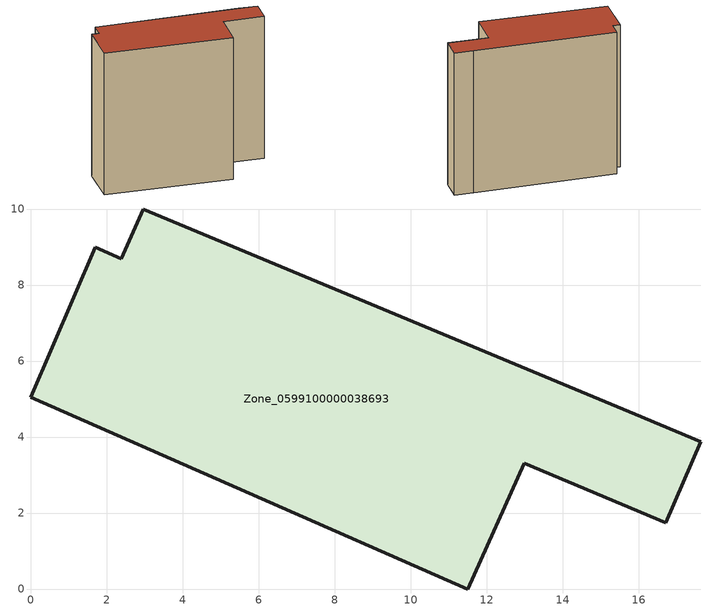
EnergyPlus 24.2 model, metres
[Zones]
Zone_0599100000038693
 floor ground (C_G): 15.92,4.6 17.64,3.87 16.71,1.74 12.99,3.31 11.51,0 0,5.05 1.7,8.99 2.39,8.69 2.96,10 z0
 wall outside (C_F): 1.7,8.99 0,5.05 11.51,0 12.99,3.31 16.71,1.74 17.64,3.87 15.92,4.6 2.96,10 2.39,8.69 1.7,8.99 z0:14.75
 roof outside (C_R): 2.96,10 2.39,8.69 1.7,8.99 0,5.05 11.51,0 12.99,3.31 16.71,1.74 17.64,3.87 15.92,4.6 z14.75
[BUILDING]
Pand.0599100000038693: North Axis=0; Terrain=City; Loads Convergence Tolerance Value=0.04; Temperature Convergence Tolerance Value=0.4; Solar Distribution=FullExterior; Maximum Number of Warmup Days=25; Minimum Number of Warmup Days=1
[Site:Location]
Rotterdam.The.Hague.AP_ZH_NLD Design_Conditions: Latitude=51.96; Longitude=4.45; Time Zone=1; Elevation=-4.5
[SITE:GROUNDTEMPERATURE:BUILDINGSURFACE]
18, 18, 18, 18, 18, 18, 18, 18, 18, 18, 18, 18
[MATERIAL] Thermal Absorptance=0.9; Solar Absorptance=0.7; Visible Absorptance=0.7
Name | Roughness | Thickness | Conductivity | Density | Specific Heat
G.TI.1946 | MediumSmooth | 0.15 | 1 | 540 | 1210
F.TI.1946 | Rough | 0.3 | 0.857143 | 1920 | 840
R.TI.1946 | MediumRough | 0.2 | 0.1 | 1500 | 1000
[CONSTRUCTION]
C_G: G.TI.1946
C_F: F.TI.1946
C_R: R.TI.1946
[ZONE]
Zone_0599100000038693: Type=1; Multiplier=1; Ceiling Height=Autocalculate; Volume=Autocalculate; Floor Area=autocalculate; Part of Total Floor Area=Yes
[ZONEINFILTRATION:DESIGNFLOWRATE]
Infil_Zone_0599100000038693: Zone or ZoneList or Space or SpaceList=Zone_0599100000038693; Schedule=AlwaysOn; Design Flow Rate Calculation Method=Flow/Area; Flow Rate per Floor Area=0.003; Constant Term Coefficient=1; Temperature Term Coefficient=0; Velocity Term Coefficient=0; Velocity Squared Term Coefficient=0
[HVACTEMPLATE:ZONE:IDEALLOADSAIRSYSTEM]
Zone_0599100000038693: Maximum Heating Supply Air Temperature=50; Minimum Cooling Supply Air Temperature=13; Maximum Heating Supply Air Humidity Ratio=0.0156; Minimum Cooling Supply Air Humidity Ratio=0.0077; Heating Limit=NoLimit; Cooling Limit=NoLimit; Dehumidification Control Type=ConstantSensibleHeatRatio; Cooling Sensible Heat Ratio=0.7; Dehumidification Setpoint=60; Humidification Control Type=None; Humidification Setpoint=30; Outdoor Air Method=None; Outdoor Air Flow Rate per Person=0.00944; Outdoor Air Flow Rate per Zone Floor Area=0; Outdoor Air Flow Rate per Zone=0; Demand Controlled Ventilation Type=None; Outdoor Air Economizer Type=NoEconomizer; Heat Recovery Type=None; Sensible Heat Recovery Effectiveness=0.7; Latent Heat Recovery Effectiveness=0.65
[ZONECONTROL:THERMOSTAT]
ThermostatControl_Zone_0599100000038693: Zone or ZoneList=Zone_0599100000038693; Control Type Schedule=DualSetpointControlType; Control 1=Thermostat_Zone_0599100000038693; Temperature Difference Between Cutout And Setpoint=0
[THERMOSTATSETPOINT:DUALSETPOINT]
Thermostat_Zone_0599100000038693: Heating Setpoint Temperature Schedule=HeatingSetpoint_Zone_0599100000038693; Cooling Setpoint Temperature Schedule=CoolingSetpoint_Zone_0599100000038693
[SCHEDULE:COMPACT]
HeatingSetpoint_Zone_0599100000038693: Through: 12/31, For: AllDays, Until: 24:00, 21
CoolingSetpoint_Zone_0599100000038693: Through: 12/31, For: AllDays, Until: 24:00, 24
DualSetpointControlType: Through: 12/31, For: AllDays, Until: 24:00, 4
AlwaysOn: Through: 12/31, For: AllDays, Until: 24:00, 1
